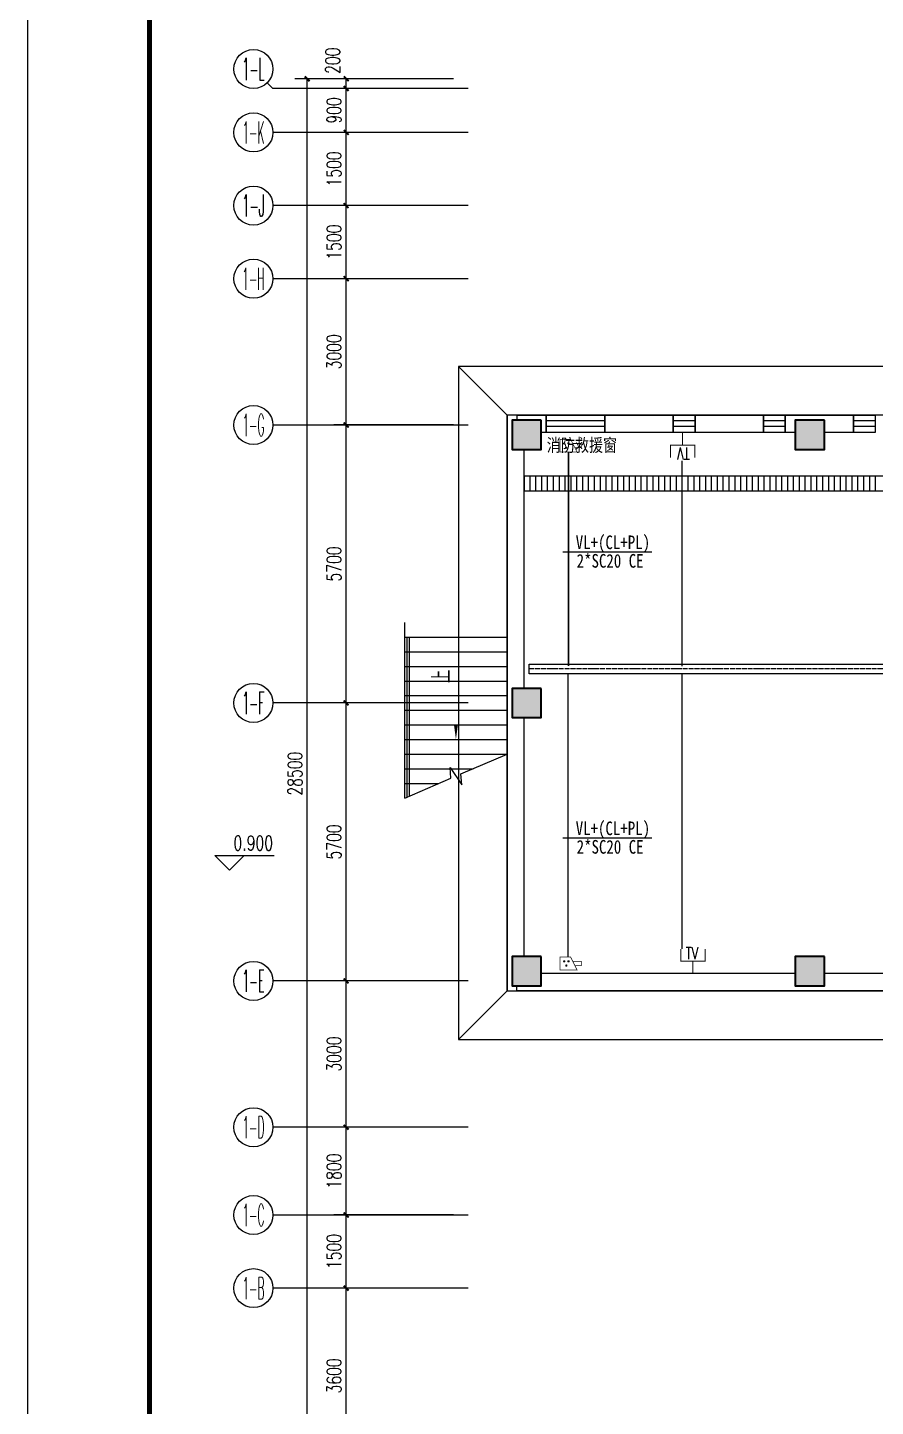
# Model space of a CAD drawing. Extents: x 815029915 to 815825525, y 579155098 to 579748855.
# Drawn here: x 815422963 to 815440337, y 579567274 to 579595550 of the extents above; entities that cross this region are included whole.
import ezdxf
from ezdxf.enums import TextEntityAlignment as Align

# ---------------------------------------------------------------- set-up
doc = ezdxf.new("R2010")
doc.units = 0
doc.header["$LTSCALE"] = 100
doc.header["$MEASUREMENT"] = 0
for name, pattern in [('DASHDOT', [1, 0.5, -0.25, 0, -0.25]), ('DOTE', [2.42, 2, -0.2, 0.02, -0.2]), ('HIDDEN', [0.375, 0.25, -0.125])]:
    doc.linetypes.add(name, pattern=pattern)
for name, color, linetype in [('AXIS', 3, 'Continuous'), ('AXIS_TEXT', 7, 'Continuous'), ('COLUMN', 9, 'Continuous'), ('DIM_ELEV', 3, 'Continuous'), ('DIM_SYMB', 3, 'Continuous'), ('E-TEXT-PLAN-DER', 7, 'Continuous'), ('GROUND', 2, 'Continuous'), ('PUB_TEXT', 7, 'Continuous'), ('T-EQUP-CCTV', 7, 'Continuous'), ('T-EQUP-SERT', 7, 'Continuous'), ('WALL', 9, 'Continuous'), ('WINDOW', 4, 'Continuous'), ('ZG-图框层', 4, 'Continuous'), ('zm', 1, 'Continuous'), ('电-弱电平面-线缆', 3, 'Continuous'), ('电-强电平面-线缆', 3, 'Continuous'), ('电-桥架', 4, 'Continuous')]:
    doc.layers.add(name, color=color, linetype=linetype)
doc.layers.add('柱填充', color=9, linetype='Continuous', lineweight=18)
doc.layers.add('砼柱', color=2, linetype='Continuous', lineweight=35)
doc.styles.add('-宋体', font='', dxfattribs={"width": 0.8})
doc.styles.add('_TCH_AXIS', font='COMPLEX', dxfattribs={"bigfont": 'GBCBIG'})
doc.styles.add('_TCH_DIM', font='SIMPLEX', dxfattribs={"bigfont": 'GBCBIG'})
doc.styles.add('_TCH_DIM_T3', font='SIMPLEX', dxfattribs={"width": 0.705882, "bigfont": 'GBCBIG'})
doc.styles.add('_TCH_SPACE', font='SIMPLEX', dxfattribs={"height": 5, "bigfont": 'GBCBIG'})
doc.styles.add('COMPLEX', font='COMPLEX')
doc.styles.add('IDQSTYLE', font='txt.shx', dxfattribs={"width": 0.7, "bigfont": 'hztxt.shx'})
doc.styles.add('宋体-TK', font='', dxfattribs={"width": 0.8})
doc.styles.get('-宋体').set_extended_font_data('SimSun')
doc.styles.get('宋体-TK').set_extended_font_data('SimSun')
doc.dimstyles.new('_TCH_ARCH-100', dxfattribs={"dimscale": 100, "dimtxt": 2.975, "dimasz": 1, "dimexe": 2.5, "dimexo": 3, "dimgap": 1, "dimtad": 1, "dimdec": 0, "dimzin": 0, "dimdsep": 46, "dimtxsty": '_TCH_DIM_T3', "dimblk": 'ARCHTICK', "dimcen": 0.09, "dimclrt": 7, "dimazin": 2, "dimtfac": 1, "dimtdec": 0, "dimtix": 1, "dimtmove": 2, "dimatfit": 3, "dimfxl": 0, "dimtolj": 1, "dimtzin": 0, "dimarcsym": 0})

# ---------------------------------------------------------------- blocks, each defined once
blk = doc.blocks.new('HC001133')
at = {"color": 0, "linetype": 'Continuous', "const_width": 0.2}
for points in [[(-1.25, 0.625), (-3.125, 0.625), (-3.125, -0.625), (-0.625, -0.625)], [(-1.875, 1.875), (3.125, 1.875), (3.125, -1.875), (0, -1.875), (-1.875, 1.875)]]:
    blk.add_lwpolyline(points, dxfattribs=at)
at = {"color": 0, "linetype": 'Continuous', "const_width": 0.3}
for points in [[(1.0625, 0.6, 1), (1.4375, 0.6, 1)], [(0.4375, -0.65, 1), (0.8125, -0.65, 1)], [(1.6875, -0.65, 1), (2.0625, -0.65, 1)]]:
    blk.add_lwpolyline(points, format="xyb", close=True, dxfattribs=at)
at = {"layer": 'E-TEXT-PLAN-DER', "color": 0, "style": 'IDQSTYLE', "width": 0.7}
blk.add_attdef('PSFHATT', (5.125, -1.875), '', height=2.5, dxfattribs=at)
blk = doc.blocks.new('HC001069')
at = {"color": 0, "linetype": 'Continuous', "const_width": 0.2}
for points in [[(-2.5, 5), (-2.5, 2.5), (2.5, 2.5), (2.5, 5)], [(0, 2.5), (0, 0)]]:
    blk.add_lwpolyline(points, dxfattribs=at)
at = {"color": 0, "style": 'IDQSTYLE', "width": 0.7}
blk.add_attdef('TV', (-1.48, 2.93), '', height=2.5, dxfattribs=at)
at = {"layer": 'E-TEXT-PLAN-DER', "color": 0, "style": 'IDQSTYLE', "width": 0.7}
blk.add_attdef('PSFHATT', (4.5, 0), '', height=2.5, dxfattribs=at)
blk = doc.blocks.new('$TCHSYS$WIN2D')
for p, q in [((-0.5, 0.5), (0.5, 0.5)), ((-0.5, 0.5), (-0.5, -0.5)), ((0.5, 0.5), (0.5, -0.5)), ((0.5, 0.167), (-0.5, 0.167)), ((0.5, -0.167), (-0.5, -0.167)), ((-0.5, -0.5), (0.5, -0.5))]:
    blk.add_line(p, q)
blk = doc.blocks.new('_AXISO')
blk.add_circle((0, 0), 0.5)
at = {"layer": 'AXIS_TEXT', "style": 'COMPLEX', "width": 1.041667}
blk.add_attdef('A', text='', height=0.56, dxfattribs=at).set_placement((-0.25, -0.28), (0.25, -0.28), align=Align.FIT)
blk = doc.blocks.new('_ArchTick')
at = {"color": 0, "linetype": 'ByBlock', "const_width": 0.4}
blk.add_lwpolyline([(-0.5, -0.5), (0.5, 0.5)], dxfattribs=at)
blk = doc.blocks.new('*D435')
at = {"layer": 'AXIS', "color": 0, "lineweight": -2, "transparency": 16777216}
for p, q in [((815431691, 579594500), (815428441, 579594500)), ((815428691, 579566000), (815428691, 579594500)), ((815431691, 579566000), (815428441, 579566000))]:
    blk.add_line(p, q, dxfattribs=at)
at = {"layer": 'Defpoints', "color": 0, "transparency": 16777216}
for p in [(815428691, 579594500), (815431991, 579594500), (815431991, 579566000)]:
    blk.add_point(p, dxfattribs=at)
at = {"layer": 'AXIS', "color": 0, "lineweight": -2, "transparency": 16777216, "xscale": 100, "yscale": 100, "zscale": 100}
for p, rotation in [((815428691, 579594500), 90), ((815428691, 579566000), 270)]:
    blk.add_blockref('_ArchTick', p, dxfattribs=dict(at, rotation=rotation))
at = {"layer": 'AXIS', "color": 7, "transparency": 16777216, "insert": (815428442, 579580250), "char_height": 297.5, "attachment_point": 5, "rotation": 90, "style": '_TCH_DIM_T3'}
blk.add_mtext('\\A1;28500', dxfattribs=at)
blk = doc.blocks.new('*D437')
at = {"layer": 'AXIS', "color": 0, "lineweight": -2, "transparency": 16777216}
for p, q in [((815431691, 579569700), (815429241, 579569700)), ((815429491, 579566100), (815429491, 579569700)), ((815431691, 579566100), (815429241, 579566100))]:
    blk.add_line(p, q, dxfattribs=at)
at = {"layer": 'Defpoints', "color": 0, "transparency": 16777216}
for p in [(815429491, 579569700), (815431991, 579569700), (815431991, 579566100)]:
    blk.add_point(p, dxfattribs=at)
at = {"layer": 'AXIS', "color": 0, "lineweight": -2, "transparency": 16777216, "xscale": 100, "yscale": 100, "zscale": 100}
for p, rotation in [((815429491, 579569700), 90), ((815429491, 579566100), 270)]:
    blk.add_blockref('_ArchTick', p, dxfattribs=dict(at, rotation=rotation))
at = {"layer": 'AXIS', "color": 7, "transparency": 16777216, "insert": (815429242, 579567900), "char_height": 297.5, "attachment_point": 5, "rotation": 90, "style": '_TCH_DIM_T3'}
blk.add_mtext('\\A1;3600', dxfattribs=at)
blk = doc.blocks.new('*D438')
at = {"layer": 'AXIS', "color": 0, "lineweight": -2, "transparency": 16777216}
for p, q in [((815431691, 579571200), (815429241, 579571200)), ((815429491, 579569700), (815429491, 579571200)), ((815431691, 579569700), (815429241, 579569700))]:
    blk.add_line(p, q, dxfattribs=at)
at = {"layer": 'Defpoints', "color": 0, "transparency": 16777216}
for p in [(815429491, 579571200), (815431991, 579571200), (815431991, 579569700)]:
    blk.add_point(p, dxfattribs=at)
at = {"layer": 'AXIS', "color": 0, "lineweight": -2, "transparency": 16777216, "xscale": 100, "yscale": 100, "zscale": 100}
for p, rotation in [((815429491, 579571200), 90), ((815429491, 579569700), 270)]:
    blk.add_blockref('_ArchTick', p, dxfattribs=dict(at, rotation=rotation))
at = {"layer": 'AXIS', "color": 7, "transparency": 16777216, "insert": (815429242, 579570450), "char_height": 297.5, "attachment_point": 5, "rotation": 90, "style": '_TCH_DIM_T3'}
blk.add_mtext('\\A1;1500', dxfattribs=at)
blk = doc.blocks.new('*D439')
at = {"layer": 'AXIS', "color": 0, "lineweight": -2, "transparency": 16777216}
for p, q in [((815431691, 579573000), (815429241, 579573000)), ((815429491, 579571200), (815429491, 579573000)), ((815431691, 579571200), (815429241, 579571200))]:
    blk.add_line(p, q, dxfattribs=at)
at = {"layer": 'Defpoints', "color": 0, "transparency": 16777216}
for p in [(815429491, 579573000), (815431991, 579573000), (815431991, 579571200)]:
    blk.add_point(p, dxfattribs=at)
at = {"layer": 'AXIS', "color": 0, "lineweight": -2, "transparency": 16777216, "xscale": 100, "yscale": 100, "zscale": 100}
for p, rotation in [((815429491, 579573000), 90), ((815429491, 579571200), 270)]:
    blk.add_blockref('_ArchTick', p, dxfattribs=dict(at, rotation=rotation))
at = {"layer": 'AXIS', "color": 7, "transparency": 16777216, "insert": (815429242, 579572100), "char_height": 297.5, "attachment_point": 5, "rotation": 90, "style": '_TCH_DIM_T3'}
blk.add_mtext('\\A1;1800', dxfattribs=at)
blk = doc.blocks.new('*D440')
at = {"layer": 'AXIS', "color": 0, "lineweight": -2, "transparency": 16777216}
for p, q in [((815431691, 579576000), (815429241, 579576000)), ((815429491, 579573000), (815429491, 579576000)), ((815431691, 579573000), (815429241, 579573000))]:
    blk.add_line(p, q, dxfattribs=at)
at = {"layer": 'Defpoints', "color": 0, "transparency": 16777216}
for p in [(815429491, 579576000), (815431991, 579576000), (815431991, 579573000)]:
    blk.add_point(p, dxfattribs=at)
at = {"layer": 'AXIS', "color": 0, "lineweight": -2, "transparency": 16777216, "xscale": 100, "yscale": 100, "zscale": 100}
for p, rotation in [((815429491, 579576000), 90), ((815429491, 579573000), 270)]:
    blk.add_blockref('_ArchTick', p, dxfattribs=dict(at, rotation=rotation))
at = {"layer": 'AXIS', "color": 7, "transparency": 16777216, "insert": (815429242, 579574500), "char_height": 297.5, "attachment_point": 5, "rotation": 90, "style": '_TCH_DIM_T3'}
blk.add_mtext('\\A1;3000', dxfattribs=at)
blk = doc.blocks.new('*D441')
at = {"layer": 'AXIS', "color": 0, "lineweight": -2, "transparency": 16777216}
for p, q in [((815431691, 579581700), (815429241, 579581700)), ((815429491, 579576000), (815429491, 579581700)), ((815431691, 579576000), (815429241, 579576000))]:
    blk.add_line(p, q, dxfattribs=at)
at = {"layer": 'Defpoints', "color": 0, "transparency": 16777216}
for p in [(815429491, 579581700), (815431991, 579581700), (815431991, 579576000)]:
    blk.add_point(p, dxfattribs=at)
at = {"layer": 'AXIS', "color": 0, "lineweight": -2, "transparency": 16777216, "xscale": 100, "yscale": 100, "zscale": 100}
for p, rotation in [((815429491, 579581700), 90), ((815429491, 579576000), 270)]:
    blk.add_blockref('_ArchTick', p, dxfattribs=dict(at, rotation=rotation))
at = {"layer": 'AXIS', "color": 7, "transparency": 16777216, "insert": (815429242, 579578850), "char_height": 297.5, "attachment_point": 5, "rotation": 90, "style": '_TCH_DIM_T3'}
blk.add_mtext('\\A1;5700', dxfattribs=at)
blk = doc.blocks.new('*D442')
at = {"layer": 'AXIS', "color": 0, "lineweight": -2, "transparency": 16777216}
for p, q in [((815431691, 579587400), (815429241, 579587400)), ((815429491, 579581700), (815429491, 579587400)), ((815431691, 579581700), (815429241, 579581700))]:
    blk.add_line(p, q, dxfattribs=at)
at = {"layer": 'Defpoints', "color": 0, "transparency": 16777216}
for p in [(815429491, 579587400), (815431991, 579587400), (815431991, 579581700)]:
    blk.add_point(p, dxfattribs=at)
at = {"layer": 'AXIS', "color": 0, "lineweight": -2, "transparency": 16777216, "xscale": 100, "yscale": 100, "zscale": 100}
for p, rotation in [((815429491, 579587400), 90), ((815429491, 579581700), 270)]:
    blk.add_blockref('_ArchTick', p, dxfattribs=dict(at, rotation=rotation))
at = {"layer": 'AXIS', "color": 7, "transparency": 16777216, "insert": (815429242, 579584550), "char_height": 297.5, "attachment_point": 5, "rotation": 90, "style": '_TCH_DIM_T3'}
blk.add_mtext('\\A1;5700', dxfattribs=at)
blk = doc.blocks.new('*D443')
at = {"layer": 'AXIS', "color": 0, "lineweight": -2, "transparency": 16777216}
for p, q in [((815431691, 579590400), (815429241, 579590400)), ((815429491, 579587400), (815429491, 579590400)), ((815431691, 579587400), (815429241, 579587400))]:
    blk.add_line(p, q, dxfattribs=at)
at = {"layer": 'Defpoints', "color": 0, "transparency": 16777216}
for p in [(815429491, 579590400), (815431991, 579590400), (815431991, 579587400)]:
    blk.add_point(p, dxfattribs=at)
at = {"layer": 'AXIS', "color": 0, "lineweight": -2, "transparency": 16777216, "xscale": 100, "yscale": 100, "zscale": 100}
for p, rotation in [((815429491, 579590400), 90), ((815429491, 579587400), 270)]:
    blk.add_blockref('_ArchTick', p, dxfattribs=dict(at, rotation=rotation))
at = {"layer": 'AXIS', "color": 7, "transparency": 16777216, "insert": (815429242, 579588900), "char_height": 297.5, "attachment_point": 5, "rotation": 90, "style": '_TCH_DIM_T3'}
blk.add_mtext('\\A1;3000', dxfattribs=at)
blk = doc.blocks.new('*D444')
at = {"layer": 'AXIS', "color": 0, "lineweight": -2, "transparency": 16777216}
for p, q in [((815431691, 579591900), (815429241, 579591900)), ((815429491, 579590400), (815429491, 579591900)), ((815431691, 579590400), (815429241, 579590400))]:
    blk.add_line(p, q, dxfattribs=at)
at = {"layer": 'Defpoints', "color": 0, "transparency": 16777216}
for p in [(815429491, 579591900), (815431991, 579591900), (815431991, 579590400)]:
    blk.add_point(p, dxfattribs=at)
at = {"layer": 'AXIS', "color": 0, "lineweight": -2, "transparency": 16777216, "xscale": 100, "yscale": 100, "zscale": 100}
for p, rotation in [((815429491, 579591900), 90), ((815429491, 579590400), 270)]:
    blk.add_blockref('_ArchTick', p, dxfattribs=dict(at, rotation=rotation))
at = {"layer": 'AXIS', "color": 7, "transparency": 16777216, "insert": (815429242, 579591150), "char_height": 297.5, "attachment_point": 5, "rotation": 90, "style": '_TCH_DIM_T3'}
blk.add_mtext('\\A1;1500', dxfattribs=at)
blk = doc.blocks.new('*D445')
at = {"layer": 'AXIS', "color": 0, "lineweight": -2, "transparency": 16777216}
for p, q in [((815431691, 579593400), (815429241, 579593400)), ((815429491, 579591900), (815429491, 579593400)), ((815431691, 579591900), (815429241, 579591900))]:
    blk.add_line(p, q, dxfattribs=at)
at = {"layer": 'Defpoints', "color": 0, "transparency": 16777216}
for p in [(815429491, 579593400), (815431991, 579593400), (815431991, 579591900)]:
    blk.add_point(p, dxfattribs=at)
at = {"layer": 'AXIS', "color": 0, "lineweight": -2, "transparency": 16777216, "xscale": 100, "yscale": 100, "zscale": 100}
for p, rotation in [((815429491, 579593400), 90), ((815429491, 579591900), 270)]:
    blk.add_blockref('_ArchTick', p, dxfattribs=dict(at, rotation=rotation))
at = {"layer": 'AXIS', "color": 7, "transparency": 16777216, "insert": (815429242, 579592650), "char_height": 297.5, "attachment_point": 5, "rotation": 90, "style": '_TCH_DIM_T3'}
blk.add_mtext('\\A1;1500', dxfattribs=at)
blk = doc.blocks.new('*D446')
at = {"layer": 'AXIS', "color": 0, "lineweight": -2, "transparency": 16777216}
for p, q in [((815431691, 579594300), (815429241, 579594300)), ((815429491, 579593400), (815429491, 579594300)), ((815431691, 579593400), (815429241, 579593400))]:
    blk.add_line(p, q, dxfattribs=at)
at = {"layer": 'Defpoints', "color": 0, "transparency": 16777216}
for p in [(815429491, 579594300), (815431991, 579594300), (815431991, 579593400)]:
    blk.add_point(p, dxfattribs=at)
at = {"layer": 'AXIS', "color": 0, "lineweight": -2, "transparency": 16777216, "xscale": 100, "yscale": 100, "zscale": 100}
for p, rotation in [((815429491, 579594300), 90), ((815429491, 579593400), 270)]:
    blk.add_blockref('_ArchTick', p, dxfattribs=dict(at, rotation=rotation))
at = {"layer": 'AXIS', "color": 7, "transparency": 16777216, "insert": (815429242, 579593850), "char_height": 297.5, "attachment_point": 5, "rotation": 90, "style": '_TCH_DIM_T3'}
blk.add_mtext('\\A1;900', dxfattribs=at)
blk = doc.blocks.new('*D447')
at = {"layer": 'AXIS', "color": 0, "lineweight": -2, "transparency": 16777216}
for p, q in [((815431691, 579594500), (815429241, 579594500)), ((815429491, 579594300), (815429491, 579594500)), ((815431691, 579594300), (815429241, 579594300))]:
    blk.add_line(p, q, dxfattribs=at)
at = {"layer": 'Defpoints', "color": 0, "transparency": 16777216}
for p in [(815429491, 579594500), (815431991, 579594500), (815431991, 579594300)]:
    blk.add_point(p, dxfattribs=at)
at = {"layer": 'AXIS', "color": 0, "lineweight": -2, "transparency": 16777216, "xscale": 100, "yscale": 100, "zscale": 100}
for p, rotation in [((815429491, 579594500), 90), ((815429491, 579594300), 270)]:
    blk.add_blockref('_ArchTick', p, dxfattribs=dict(at, rotation=rotation))
at = {"layer": 'AXIS', "color": 7, "transparency": 16777216, "insert": (815429216, 579594870), "char_height": 297.5, "attachment_point": 5, "rotation": 90, "style": '_TCH_DIM_T3'}
blk.add_mtext('\\A1;200', dxfattribs=at)
blk = doc.blocks.new('ll')
at = {"layer": 'ZG-图框层'}
blk.add_lwpolyline([(815136770, 579524220), (815255670, 579524220), (815255670, 579608320), (815136770, 579608320)], close=True, dxfattribs=at)

msp = doc.modelspace()

# ---------------------------------------------------------------- hatches: boundary and pattern name
at = {"layer": '柱填充', "lineweight": 18}
for points in [[(815433490.6, 579587499.6), (815432890.6, 579587499.6), (815432890.6, 579586899.6), (815433490.6, 579586899.6)], [(815439290.6, 579587499.6), (815438690.6, 579587499.6), (815438690.6, 579586899.6), (815439290.6, 579586899.6)], [(815433490.6, 579581999.6), (815432890.6, 579581999.6), (815432890.6, 579581399.6), (815433490.6, 579581399.6)], [(815433490.6, 579576499.6), (815432890.6, 579576499.6), (815432890.6, 579575899.6), (815433490.6, 579575899.6)], [(815439290.6, 579576499.6), (815438690.6, 579576499.6), (815438690.6, 579575899.6), (815439290.6, 579575899.6)]]:
    msp.add_hatch(color=250, dxfattribs=at).paths.add_polyline_path(points)

# ---------------------------------------------------------------- linework, layer by layer
for p, q in [((815444790.6, 579587599.6), (815432790.6, 579587599.6)), ((815432790.6, 579587599.6), (815432790.6, 579575799.6)), ((815433140.6, 579586349.6), (815433140.6, 579586049.6)), ((815488370.7, 579586349.6), (815433140.6, 579586349.6)), ((815433140.6, 579586049.6), (815488670.7, 579586049.6)), ((815430740.6, 579579771), (815430740.6, 579583049.6)), ((815430790.6, 579579792.4), (815430790.6, 579583049.6)), ((815432790.6, 579575799.6), (815444790.6, 579575799.6))]:
    msp.add_line(p, q)
at = {"color": 252, "linetype": 'Continuous'}
for p, q in [((815433252.9, 579586349.6), (815433252.9, 579586049.6)), ((815433372.9, 579586349.6), (815433372.9, 579586049.6)), ((815433492.9, 579586349.6), (815433492.9, 579586049.6)), ((815433612.9, 579586349.6), (815433612.9, 579586049.6)), ((815433732.9, 579586349.6), (815433732.9, 579586049.6)), ((815433852.9, 579586349.6), (815433852.9, 579586049.6)), ((815433972.9, 579586349.6), (815433972.9, 579586049.6)), ((815434092.9, 579586349.6), (815434092.9, 579586049.6)), ((815434212.9, 579586349.6), (815434212.9, 579586049.6)), ((815434332.9, 579586349.6), (815434332.9, 579586049.6)), ((815434452.9, 579586349.6), (815434452.9, 579586049.6)), ((815434572.9, 579586349.6), (815434572.9, 579586049.6)), ((815434692.9, 579586349.6), (815434692.9, 579586049.6)), ((815434812.9, 579586349.6), (815434812.9, 579586049.6)), ((815434932.9, 579586349.6), (815434932.9, 579586049.6)), ((815435052.9, 579586349.6), (815435052.9, 579586049.6)), ((815435172.9, 579586349.6), (815435172.9, 579586049.6)), ((815435292.9, 579586349.6), (815435292.9, 579586049.6)), ((815435412.9, 579586349.6), (815435412.9, 579586049.6)), ((815435532.9, 579586349.6), (815435532.9, 579586049.6)), ((815435652.9, 579586349.6), (815435652.9, 579586049.6)), ((815435772.9, 579586349.6), (815435772.9, 579586049.6)), ((815435892.9, 579586349.6), (815435892.9, 579586049.6)), ((815436012.9, 579586349.6), (815436012.9, 579586049.6)), ((815436132.9, 579586349.6), (815436132.9, 579586049.6)), ((815436252.9, 579586349.6), (815436252.9, 579586049.6)), ((815436372.9, 579586349.6), (815436372.9, 579586049.6)), ((815436492.9, 579586349.6), (815436492.9, 579586049.6)), ((815436612.9, 579586349.6), (815436612.9, 579586049.6)), ((815436732.9, 579586349.6), (815436732.9, 579586049.6)), ((815436852.9, 579586349.6), (815436852.9, 579586049.6)), ((815436972.9, 579586349.6), (815436972.9, 579586049.6)), ((815437092.9, 579586349.6), (815437092.9, 579586049.6)), ((815437212.9, 579586349.6), (815437212.9, 579586049.6)), ((815437332.9, 579586349.6), (815437332.9, 579586049.6)), ((815437452.9, 579586349.6), (815437452.9, 579586049.6)), ((815437572.9, 579586349.6), (815437572.9, 579586049.6)), ((815437692.9, 579586349.6), (815437692.9, 579586049.6)), ((815437812.9, 579586349.6), (815437812.9, 579586049.6)), ((815437932.9, 579586349.6), (815437932.9, 579586049.6)), ((815438052.9, 579586349.6), (815438052.9, 579586049.6)), ((815438172.9, 579586349.6), (815438172.9, 579586049.6)), ((815438292.9, 579586349.6), (815438292.9, 579586049.6)), ((815438412.9, 579586349.6), (815438412.9, 579586049.6)), ((815438532.9, 579586349.6), (815438532.9, 579586049.6)), ((815438652.9, 579586349.6), (815438652.9, 579586049.6)), ((815438772.9, 579586349.6), (815438772.9, 579586049.6)), ((815438892.9, 579586349.6), (815438892.9, 579586049.6)), ((815439012.9, 579586349.6), (815439012.9, 579586049.6)), ((815439132.9, 579586349.6), (815439132.9, 579586049.6)), ((815439252.9, 579586349.6), (815439252.9, 579586049.6)), ((815439372.9, 579586349.6), (815439372.9, 579586049.6)), ((815439492.9, 579586349.6), (815439492.9, 579586049.6)), ((815439612.9, 579586349.6), (815439612.9, 579586049.6)), ((815439732.9, 579586349.6), (815439732.9, 579586049.6)), ((815439852.9, 579586349.6), (815439852.9, 579586049.6)), ((815439972.9, 579586349.6), (815439972.9, 579586049.6)), ((815440092.9, 579586349.6), (815440092.9, 579586049.6)), ((815440212.9, 579586349.6), (815440212.9, 579586049.6)), ((815440332.9, 579586349.6), (815440332.9, 579586049.6))]:
    msp.add_line(p, q, dxfattribs=at)
at = {"color": 2}
for p, q in [((815430690.6, 579579749.6), (815430690.6, 579583349.9)), ((815430690.6, 579583049.6), (815432790.6, 579583049.6)), ((815432790.6, 579575799.6), (815432790.6, 579583041.4)), ((815430690.6, 579582749.6), (815432790.6, 579582749.6)), ((815430690.6, 579582449.6), (815432790.6, 579582449.6)), ((815430690.6, 579582149.6), (815432790.6, 579582149.6)), ((815430690.6, 579581849.6), (815432790.6, 579581849.6)), ((815430690.6, 579581549.6), (815432790.6, 579581549.6)), ((815430690.6, 579581249.6), (815432790.6, 579581249.6)), ((815430690.6, 579580949.6), (815432790.6, 579580949.6)), ((815430690.6, 579580649.6), (815432790.6, 579580649.6)), ((815430690.6, 579580349.6), (815432090.6, 579580349.6)), ((815430690.6, 579580049.6), (815431390.6, 579580049.6))]:
    msp.add_line(p, q, dxfattribs=at)
at = {"layer": 'AXIS'}
for p, q in [((815427990.6, 579594299.6), (815427873.4, 579594416.7)), ((815431990.6, 579594299.6), (815427990.6, 579594299.6)), ((815431990.6, 579593399.6), (815427990.6, 579593399.6)), ((815431990.6, 579591899.6), (815427990.6, 579591899.6)), ((815431990.6, 579590399.6), (815427990.6, 579590399.6)), ((815431990.6, 579587399.6), (815427990.6, 579587399.6)), ((815431990.6, 579581699.6), (815427990.6, 579581699.6)), ((815431990.6, 579575999.6), (815427990.6, 579575999.6)), ((815431990.6, 579572999.6), (815427990.6, 579572999.6)), ((815431990.6, 579571199.6), (815427990.6, 579571199.6)), ((815431990.6, 579569699.6), (815427990.6, 579569699.6))]:
    msp.add_line(p, q, dxfattribs=at)
at = {"layer": 'COLUMN'}
for points in [[(815432890.6, 579586899.6), (815433490.6, 579586899.6), (815433490.6, 579587499.6), (815432890.6, 579587499.6)], [(815438690.6, 579586899.6), (815439290.6, 579586899.6), (815439290.6, 579587499.6), (815438690.6, 579587499.6)], [(815432890.6, 579581399.6), (815433490.6, 579581399.6), (815433490.6, 579581999.6), (815432890.6, 579581999.6)], [(815432890.6, 579575899.6), (815433490.6, 579575899.6), (815433490.6, 579576499.6), (815432890.6, 579576499.6)], [(815438690.6, 579575899.6), (815439290.6, 579575899.6), (815439290.6, 579576499.6), (815438690.6, 579576499.6)]]:
    msp.add_lwpolyline(points, close=True, dxfattribs=at)
at = {"layer": 'DIM_ELEV'}
for p, q in [((815427101.2, 579578272.6), (815426801.2, 579578572.6)), ((815426801.2, 579578572.6), (815428012.4, 579578572.6)), ((815427101.2, 579578272.6), (815427401.2, 579578572.6))]:
    msp.add_line(p, q, dxfattribs=at)
at = {"layer": 'DIM_SYMB'}
for points in [[(815434843.3, 579586164.8, 0, 0, 0), (815458604.4, 579586164.8, 0, 80, 0), (815458304.4, 579586164.8, 0, 0, 0)], [(815431740.6, 579583523.1, 0, 0, 0), (815431740.6, 579580949.6, 0, 80, 0), (815431740.6, 579581249.6, 0, 0, 0)]]:
    msp.add_lwpolyline(points, format="xyseb", dxfattribs=at)
msp.add_lwpolyline([(815430690.6, 579579749.6), (815431637.2, 579580155.3), (815431624.7, 579580378.4), (815431858.2, 579580021.5), (815431844, 579580243.9), (815432790.6, 579580649.6)], dxfattribs=at)
at = {"layer": 'GROUND'}
for p, q in [((815432790.6, 579587599.6), (815431790.6, 579588599.6)), ((815432790.6, 579575799.6), (815431790.6, 579574799.6))]:
    msp.add_line(p, q, dxfattribs=at)
for points in [[(815504301.2, 579588717.6), (815500695, 579585111.4), (815492706.7, 579593099.6), (815491490.6, 579593099.6), (815491490.6, 579594599.6), (815476190.6, 579594599.6), (815476190.6, 579595499.6), (815467790.6, 579595499.6), (815467790.6, 579588599.6), (815464190.6, 579588599.6), (815464190.6, 579591599.6), (815443790.6, 579591599.6), (815443790.6, 579588599.6), (815431790.6, 579588599.6), (815431790.6, 579574799.6), (815443790.6, 579574799.6), (815443790.6, 579571799.6), (815462790.6, 579571799.6)], [(815504301.2, 579587303.4), (815500695, 579583697.2), (815492292.5, 579592099.6), (815490490.6, 579592099.6), (815490490.6, 579593599.6), (815475190.6, 579593599.6), (815475190.6, 579594499.6), (815468790.6, 579594499.6), (815468790.6, 579587599.6), (815463190.6, 579587599.6), (815463190.6, 579590599.6), (815444790.6, 579590599.6), (815444790.6, 579587599.6), (815432790.6, 579587599.6), (815432790.6, 579575799.6), (815444790.6, 579575799.6), (815444790.6, 579572799.6), (815462790.6, 579572799.6)]]:
    msp.add_lwpolyline(points, dxfattribs=at)
at = {"layer": 'WALL'}
for p, q in [((815432790.6, 579575799.6), (815432790.6, 579587599.6)), ((815432990.6, 579587599.6), (815433590.6, 579587599.6)), ((815432990.6, 579587599.6), (815432990.6, 579587499.6)), ((815434790.6, 579587599.6), (815436190.6, 579587599.6)), ((815436640.6, 579587599.6), (815438040.6, 579587599.6)), ((815438490.6, 579587599.6), (815439890.6, 579587599.6)), ((815433490.6, 579587249.6), (815433590.6, 579587249.6)), ((815434790.6, 579587249.6), (815436190.6, 579587249.6)), ((815436640.6, 579587249.6), (815438040.6, 579587249.6)), ((815438490.6, 579587249.6), (815438690.6, 579587249.6)), ((815439290.6, 579587249.6), (815439890.6, 579587249.6)), ((815433140.6, 579581999.6), (815433140.6, 579586899.6)), ((815433140.6, 579576499.6), (815433140.6, 579581399.6)), ((815438690.6, 579576149.6), (815433490.6, 579576149.6)), ((815442740.6, 579576149.6), (815439290.6, 579576149.6)), ((815432990.6, 579575799.6), (815432990.6, 579575899.6)), ((815442740.6, 579575799.6), (815432990.6, 579575799.6))]:
    msp.add_line(p, q, dxfattribs=at)
for points in [[(815433590.6, 579587599.6), (815433590.6, 579587249.6)], [(815434790.6, 579587599.6), (815434790.6, 579587249.6)], [(815436190.6, 579587599.6), (815436190.6, 579587249.6)], [(815436640.6, 579587599.6), (815436640.6, 579587249.6)], [(815438040.6, 579587599.6), (815438040.6, 579587249.6)], [(815438490.6, 579587599.6), (815438490.6, 579587249.6)], [(815439890.6, 579587599.6), (815439890.6, 579587249.6)]]:
    msp.add_lwpolyline(points, dxfattribs=at)
at = {"layer": 'ZG-图框层'}
msp.add_lwpolyline([(815422962.6, 579530109.4), (815541862.6, 579530109.4), (815541862.6, 579614209.4), (815422962.6, 579614209.4)], close=True, dxfattribs=at)
at = {"layer": 'ZG-图框层', "const_width": 100}
msp.add_lwpolyline([(815425462.6, 579531109.4), (815540862.6, 579531109.4), (815540862.6, 579613209.4), (815425462.6, 579613209.4)], close=True, dxfattribs=at)
at = {"layer": 'zm'}
for p, q in [((815433932.8, 579584798), (815435755.5, 579584798)), ((815433932.8, 579578933), (815435755.5, 579578933))]:
    msp.add_line(p, q, dxfattribs=at)
at = {"layer": '电-弱电平面-线缆', "color": 171, "linetype": 'DASHDOT', "const_width": 30}
for points in [[(815436372.4, 579586670.3), (815436372.4, 579582453.7)], [(815436374.7, 579582290.9), (815436374.7, 579576654.9)]]:
    msp.add_lwpolyline(points, dxfattribs=at)
at = {"layer": '电-强电平面-线缆', "color": 1, "linetype": 'HIDDEN', "const_width": 30}
for points in [[(815434046.9, 579586845.5), (815434046.9, 579582460.4)], [(815434035.2, 579576487.2), (815434035.2, 579582297.9)]]:
    msp.add_lwpolyline(points, dxfattribs=at)
at = {"layer": '电-桥架', "color": 5, "linetype": 'DOTE', "ltscale": 0.5}
msp.add_line((815469401, 579582397.9), (815433242, 579582397.9), dxfattribs=at)
at = {"layer": '电-桥架', "ltscale": 0.5}
msp.add_lwpolyline([(815433242, 579582497.9), (815469401, 579582497.9), (815469401, 579582297.9), (815433242, 579582297.9)], close=True, dxfattribs=at)
at = {"layer": '砼柱', "color": 3, "lineweight": 35}
for points in [[(815433490.6, 579587499.6), (815432890.6, 579587499.6), (815432890.6, 579586899.6), (815433490.6, 579586899.6)], [(815439290.6, 579587499.6), (815438690.6, 579587499.6), (815438690.6, 579586899.6), (815439290.6, 579586899.6)], [(815433490.6, 579581999.6), (815432890.6, 579581999.6), (815432890.6, 579581399.6), (815433490.6, 579581399.6)], [(815433490.6, 579576499.6), (815432890.6, 579576499.6), (815432890.6, 579575899.6), (815433490.6, 579575899.6)], [(815439290.6, 579576499.6), (815438690.6, 579576499.6), (815438690.6, 579575899.6), (815439290.6, 579575899.6)]]:
    msp.add_lwpolyline(points, close=True, dxfattribs=at)

# ---------------------------------------------------------------- block references
at = {"layer": 'AXIS'}
ref = msp.add_blockref('_AXISO', (815427590.6, 579594699.6), dxfattribs=dict(at, xscale=800, yscale=800, zscale=800))
ref.add_attrib('A', '1-L', dxfattribs={"color": 7, "height": 452.55, "style": '_TCH_AXIS', "width": 0.375}).set_placement((815427364.3, 579594473.3), (815427816.9, 579594473.3), align=Align.FIT)
ref = msp.add_blockref('_AXISO', (815427590.6, 579593399.6), dxfattribs=dict(at, xscale=800, yscale=800, zscale=800))
ref.add_attrib('A', '1-K', dxfattribs={"color": 7, "height": 452.55, "style": '_TCH_AXIS', "width": 0.35}).set_placement((815427364.3, 579593173.3), (815427816.9, 579593173.3), align=Align.FIT)
ref = msp.add_blockref('_AXISO', (815427590.6, 579591899.6), dxfattribs=dict(at, xscale=800, yscale=800, zscale=800))
ref.add_attrib('A', '1-J', dxfattribs={"color": 7, "height": 452.55, "style": '_TCH_AXIS', "width": 0.403846}).set_placement((815427364.3, 579591673.3), (815427816.9, 579591673.3), align=Align.FIT)
ref = msp.add_blockref('_AXISO', (815427590.6, 579590399.6), dxfattribs=dict(at, xscale=800, yscale=800, zscale=800))
ref.add_attrib('A', '1-H', dxfattribs={"color": 7, "height": 452.55, "style": '_TCH_AXIS', "width": 0.344262}).set_placement((815427364.3, 579590173.3), (815427816.9, 579590173.3), align=Align.FIT)
ref = msp.add_blockref('_AXISO', (815427590.6, 579587399.6), dxfattribs=dict(at, xscale=800, yscale=800, zscale=800))
ref.add_attrib('A', '1-G', dxfattribs={"color": 7, "height": 452.55, "style": '_TCH_AXIS', "width": 0.355932}).set_placement((815427364.3, 579587173.3), (815427816.9, 579587173.3), align=Align.FIT)
ref = msp.add_blockref('_AXISO', (815427590.6, 579581699.6), dxfattribs=dict(at, xscale=800, yscale=800, zscale=800))
ref.add_attrib('A', '1-F', dxfattribs={"color": 7, "height": 452.55, "style": '_TCH_AXIS', "width": 0.368421}).set_placement((815427364.3, 579581473.3), (815427816.9, 579581473.3), align=Align.FIT)
ref = msp.add_blockref('_AXISO', (815427590.6, 579575999.6), dxfattribs=dict(at, xscale=800, yscale=800, zscale=800))
ref.add_attrib('A', '1-E', dxfattribs={"color": 7, "height": 452.55, "style": '_TCH_AXIS', "width": 0.368421}).set_placement((815427364.3, 579575773.3), (815427816.9, 579575773.3), align=Align.FIT)
ref = msp.add_blockref('_AXISO', (815427590.6, 579572999.6), dxfattribs=dict(at, xscale=800, yscale=800, zscale=800))
ref.add_attrib('A', '1-D', dxfattribs={"color": 7, "height": 452.55, "style": '_TCH_AXIS', "width": 0.362069}).set_placement((815427364.3, 579572773.3), (815427816.9, 579572773.3), align=Align.FIT)
ref = msp.add_blockref('_AXISO', (815427590.6, 579571199.6), dxfattribs=dict(at, xscale=800, yscale=800, zscale=800))
ref.add_attrib('A', '1-C', dxfattribs={"color": 7, "height": 452.55, "style": '_TCH_AXIS', "width": 0.375}).set_placement((815427364.3, 579570973.3), (815427816.9, 579570973.3), align=Align.FIT)
ref = msp.add_blockref('_AXISO', (815427590.6, 579569699.6), dxfattribs=dict(at, xscale=800, yscale=800, zscale=800))
ref.add_attrib('A', '1-B', dxfattribs={"color": 7, "height": 452.55, "style": '_TCH_AXIS', "width": 0.362069}).set_placement((815427364.3, 579569473.3), (815427816.9, 579569473.3), align=Align.FIT)
at = {"layer": 'T-EQUP-CCTV', "color": 142, "ltscale": 30}
ref = msp.add_blockref('HC001069', (815436384.5, 579587233.2), dxfattribs=dict(at, xscale=100, yscale=100, zscale=100, rotation=180))
ref.add_attrib('TV', 'TV', (815436532.7, 579586940.2), dxfattribs={"color": 0, "height": 250, "rotation": 180, "style": '_TCH_SPACE', "width": 0.7})
ref = msp.add_blockref('HC001069', (815436596.7, 579576152), dxfattribs=dict(at, xscale=100, yscale=100, zscale=100))
ref.add_attrib('TV', 'TV', (815436448.6, 579576444.9), dxfattribs={"color": 0, "height": 250, "style": '_TCH_SPACE', "width": 0.7})
at = {"layer": 'T-EQUP-SERT', "color": 4, "xscale": 70, "yscale": 70, "zscale": 70, "rotation": 180}
for p in [(815434090.7, 579586976.7), (815434090.7, 579576355.9)]:
    msp.add_blockref('HC001133', p, dxfattribs=at)
at = {"layer": 'WINDOW', "yscale": -350}
for p, xscale, zscale in [((815434190.6, 579587424.6), 1200, 1200), ((815436415.6, 579587424.6), 450, 450), ((815438265.6, 579587424.6), 450, 450), ((815440115.6, 579587424.6), 450, 450)]:
    msp.add_blockref('$TCHSYS$WIN2D', p, dxfattribs=dict(at, xscale=xscale, zscale=zscale))
at = {"layer": 'zm', "color": 1}
msp.add_blockref('ll', (286192.5, 5889.5), dxfattribs=at)

# ---------------------------------------------------------------- texts
at = {"layer": 'DIM_ELEV', "color": 7, "style": '_TCH_DIM', "width": 0.705882}
msp.add_text('0.900', height=297.5, dxfattribs=at).set_placement((815427182.4, 579578677.6))
at = {"layer": 'DIM_SYMB', "color": 7, "style": '_TCH_DIM'}
msp.add_text('上', height=373.3, rotation=90, dxfattribs=at).set_placement((815431635.6, 579582111.9))
at = {"layer": 'PUB_TEXT', "style": '宋体-TK', "width": 0.8}
msp.add_text('消防救援窗', height=264.35, dxfattribs=at).set_placement((815433602.1, 579586855.3))
at = {"layer": 'zm', "color": 1, "style": '-宋体', "width": 0.8}
for s, p in [('VL+(CL+PL)', (815434195.1, 579584854.1, 600)), ('2*SC20 CE', (815434214.4, 579584474.2, 600)), ('VL+(CL+PL)', (815434195.1, 579578989.1, 600)), ('2*SC20 CE', (815434214.4, 579578609.2, 600))]:
    msp.add_text(s, height=280, dxfattribs=at).set_placement(p)

# ---------------------------------------------------------------- dimensions: what is measured, and where the dimension line sits
at = {"layer": 'AXIS'}
dim = msp.add_linear_dim(base=(815429490.6, 579594499.6), p1=(815431990.6, 579594299.6), p2=(815431990.6, 579594499.6), angle=90, dimstyle='_TCH_ARCH-100', dxfattribs=at)
dim.commit()
dim.dimension.update_dxf_attribs({"geometry": '*D447', "text_midpoint": (815429215.6, 579594869.6), "dimtype": 161})
for p1, p2, distance, picture, middle in [((815431990.6, 579565999.6), (815431990.6, 579594499.6), 3300, '*D435', (815428441.8, 579580249.6)), ((815431990.6, 579593399.6), (815431990.6, 579594299.6), 2500, '*D446', (815429241.8, 579593849.6)), ((815431990.6, 579591899.6), (815431990.6, 579593399.6), 2500, '*D445', (815429241.8, 579592649.6)), ((815431990.6, 579590399.6), (815431990.6, 579591899.6), 2500, '*D444', (815429241.8, 579591149.6)), ((815431990.6, 579587399.6), (815431990.6, 579590399.6), 2500, '*D443', (815429241.8, 579588899.6)), ((815431990.6, 579581699.6), (815431990.6, 579587399.6), 2500, '*D442', (815429241.8, 579584549.6)), ((815431990.6, 579575999.6), (815431990.6, 579581699.6), 2500, '*D441', (815429241.8, 579578849.6)), ((815431990.6, 579572999.6), (815431990.6, 579575999.6), 2500, '*D440', (815429241.8, 579574499.6)), ((815431990.6, 579571199.6), (815431990.6, 579572999.6), 2500, '*D439', (815429241.8, 579572099.6)), ((815431990.6, 579569699.6), (815431990.6, 579571199.6), 2500, '*D438', (815429241.8, 579570449.6)), ((815431990.6, 579566099.6), (815431990.6, 579569699.6), 2500, '*D437', (815429241.8, 579567899.6))]:
    dim = msp.add_aligned_dim(p1=p1, p2=p2, distance=distance, dimstyle='_TCH_ARCH-100', dxfattribs=at)
    dim.commit()
    dim.dimension.update_dxf_attribs({"geometry": picture, "text_midpoint": middle})

doc.saveas('drawing.dxf')
